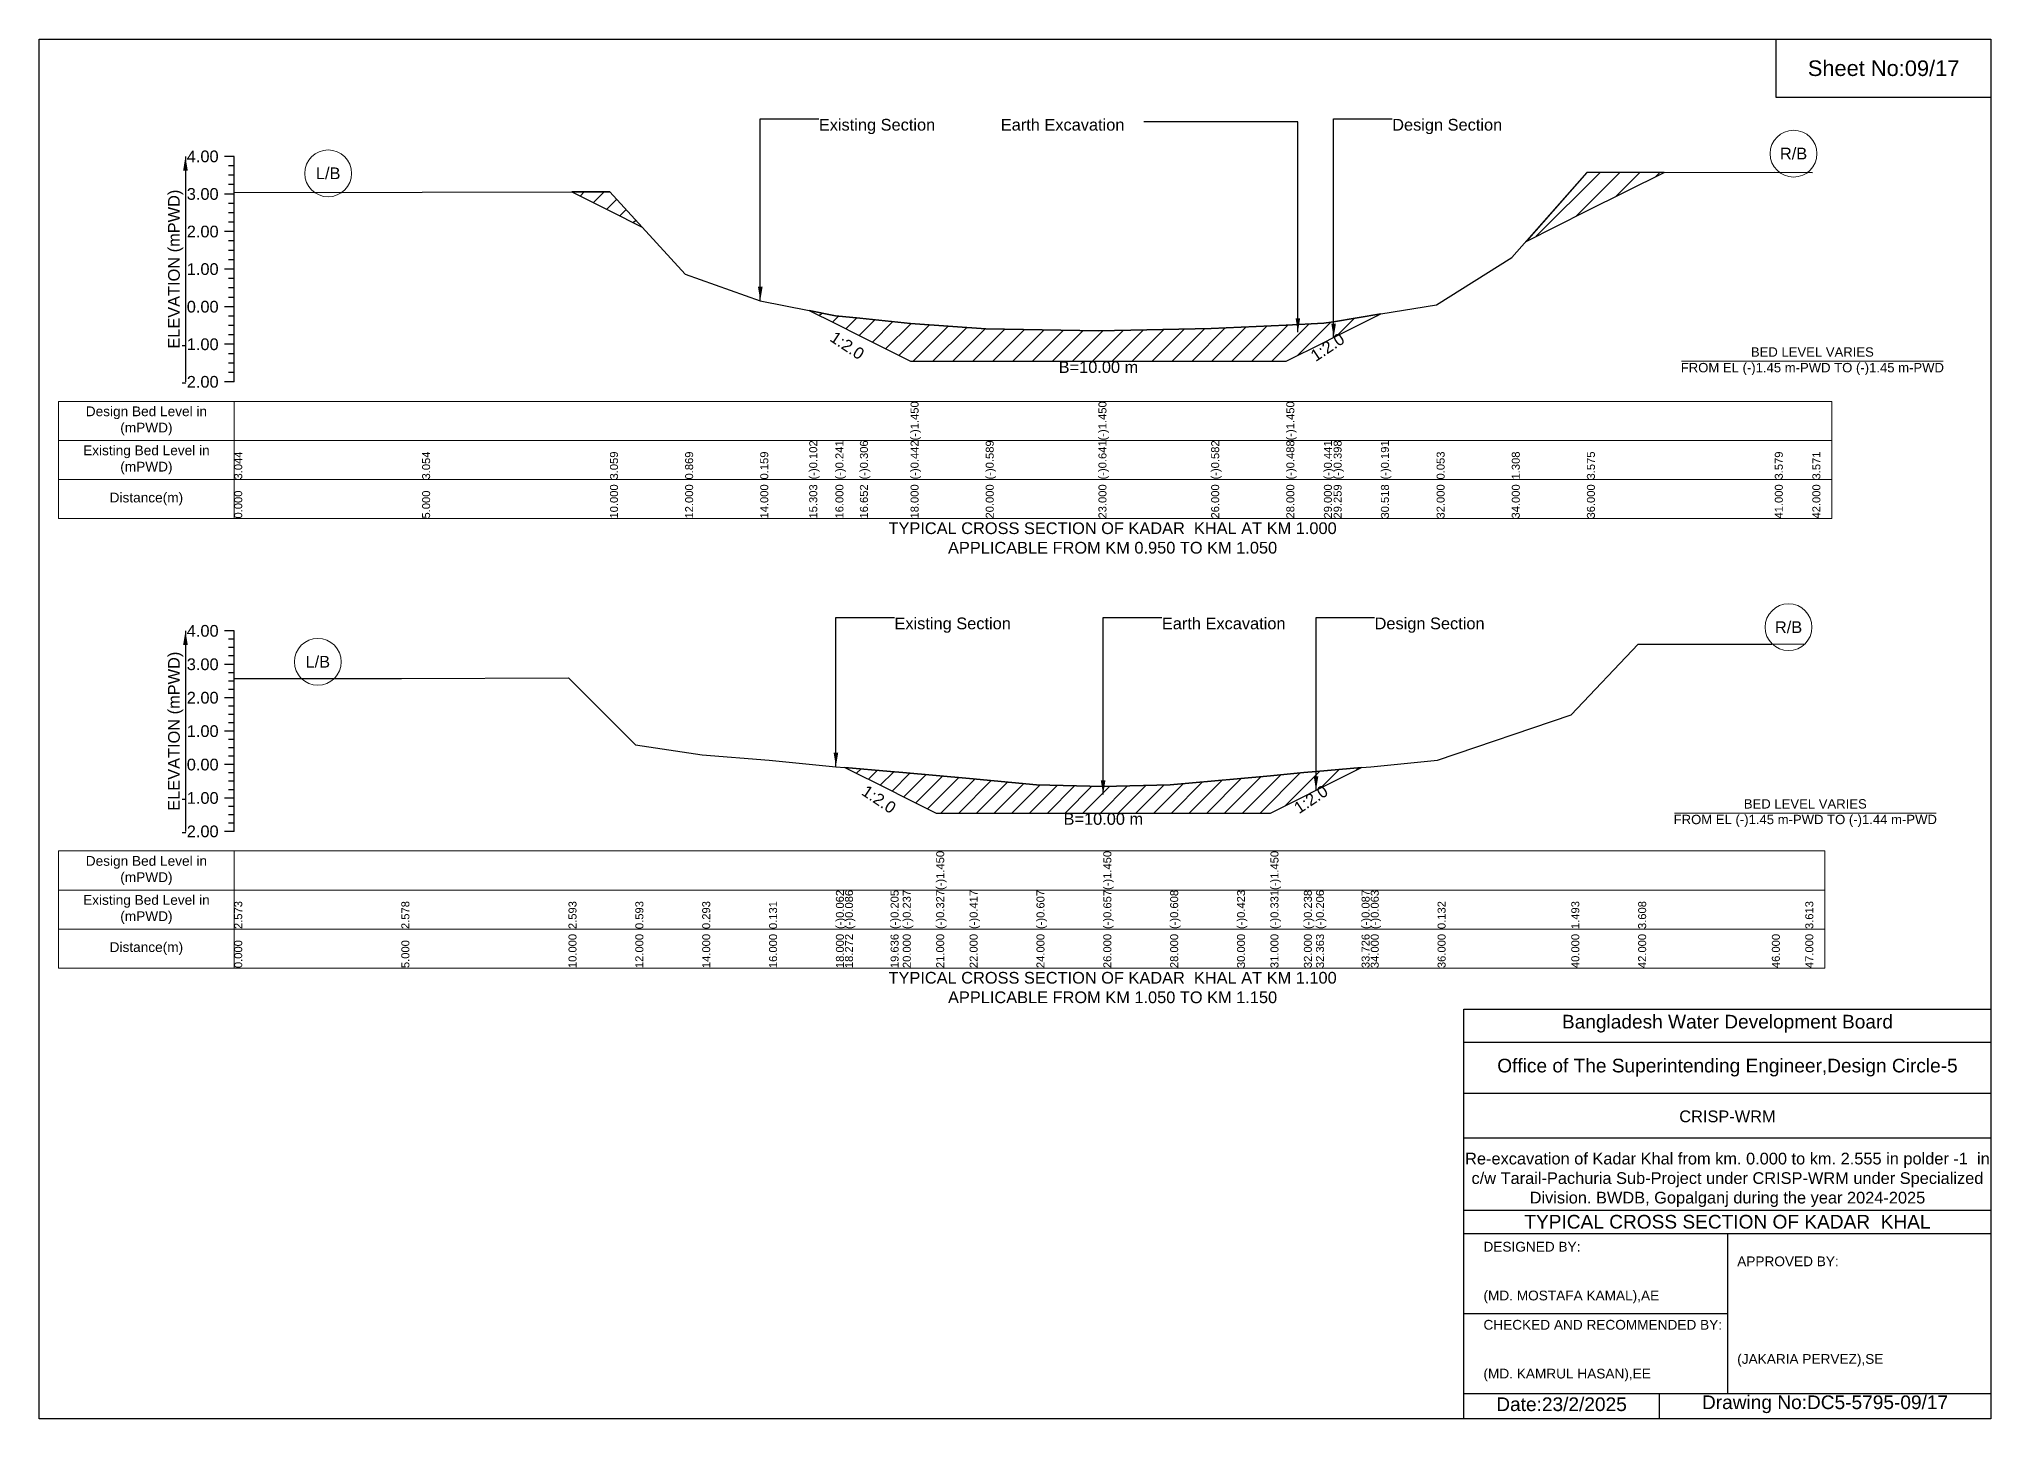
# Model space of a CAD drawing. Header units: inches. Extents: x 91000 to 278000, y -13885 to 0.
# Drawn here: x 180000 to 188000, y -5656 to 0 of the extents above; entities that cross this region are included whole.
import ezdxf

# ---------------------------------------------------------------- set-up
doc = ezdxf.new("R2010")
doc.units = ezdxf.units.IN
doc.header["$LTSCALE"] = 7
doc.header["$MEASUREMENT"] = 0
for name, color, linetype, lineweight in [('Cross section Data Border', 7, 'Continuous', 9), ('Cross Section Labels', 7, 'Continuous', 9), ('Existing_Bed_Level for Xsection', 7, 'Continuous', 25)]:
    doc.layers.add(name, color=color, linetype=linetype, lineweight=lineweight)
doc.styles.get("Standard").update_dxf_attribs({"font": 'arial.ttf'})
doc.dimstyles.get("Standard").update_dxf_attribs({"dimtxt": 0.18, "dimasz": 0.18, "dimexe": 0.18, "dimexo": 0.0625, "dimgap": 0.09, "dimtad": 0, "dimtih": 1, "dimtoh": 1, "dimdec": 4, "dimzin": 0, "dimdsep": 46, "dimtxsty": 'Standard', "dimcen": 0.09, "dimadec": 0, "dimazin": 0, "dimtfac": 1, "dimtdec": 4, "dimtofl": 0, "dimtmove": 0, "dimatfit": 3, "dimfxl": 1, "dimtolj": 1, "dimtzin": 0, "dimarcsym": 0})

msp = doc.modelspace()

# ---------------------------------------------------------------- hatches: boundary and pattern name
at = {"layer": 'Existing_Bed_Level for Xsection'}
h = msp.add_hatch(dxfattribs=at)
h.set_pattern_fill('ANSI31', color=256, scale=462, style=0)
h.paths.add_polyline_path([(186094.8, -829.2), (186344, -704.6), (186660.2, -546.5), (186344, -546.7)])
h = msp.add_hatch(dxfattribs=at)
h.set_pattern_fill('ANSI31', color=256, scale=462, style=0)
h.paths.add_polyline_path([(182183.5, -626.4), (182340, -704.6), (182471.7, -770.5), (182340, -626.2)])
h = msp.add_hatch(dxfattribs=at)
h.set_pattern_fill('ANSI31', color=256, scale=462, style=0)
h.paths.add_polyline_path([(183156.7, -1112.9), (183264, -1166.6), (183364.4, -1216.8), (183572, -1320.6), (183880, -1320.6), (184342, -1320.6), (184804, -1320.6), (185112, -1320.6), (185266, -1243.6), (185305.9, -1223.6), (185499.8, -1126.7), (185305.9, -1158.6), (185266, -1165.2), (185112, -1172.4), (184804, -1186.9), (184342, -1196), (183880, -1188), (183572, -1165.4), (183364.4, -1144.5), (183264, -1134.4)])
h = msp.add_hatch(dxfattribs=at)
h.set_pattern_fill('ANSI31', color=256, scale=411, style=0)
h.paths.add_polyline_path([(183303.2, -2985.7), (183490.1, -3079.2), (183540, -3104.1), (183677, -3172.6), (183814, -3172.6), (184088, -3172.6), (184362, -3172.6), (184636, -3172.6), (184910, -3172.6), (185047, -3172.6), (185184, -3104.1), (185233.7, -3079.3), (185420.5, -2985.9), (185233.7, -3002.2), (185184, -3006.6), (185047, -3019.3), (184910, -3031.9), (184636, -3057.3), (184362, -3064), (184088, -3057.2), (183814, -3031.1), (183677, -3018.8), (183540, -3006.5), (183490.1, -3002.1)])

# ---------------------------------------------------------------- linework, layer by layer
for points in [[(180000, 0), (188000, 0), (188000, -5656), (180000, -5656)], [(187120, 0), (188000, 0), (188000, -240), (187120, -240)]]:
    msp.add_lwpolyline(points, close=True)
for points in [[(185840, -5656), (185840, -3976), (188000, -3976)], [(185840, -4112), (188000, -4112)], [(185840, -4320), (188000, -4320)], [(185840, -4504), (188000, -4504)], [(185840, -4800), (188000, -4800)], [(185840, -4896), (188000, -4896)], [(186920, -4896), (186920, -5552)], [(185840, -5224), (186920, -5224)], [(185840, -5552), (188000, -5552)], [(186640, -5552), (186640, -5656)]]:
    msp.add_lwpolyline(points)
at = {"layer": 'Cross section Data Border'}
for points in [[(180080, -1485.3), (187348, -1485.3), (187348, -1965.3), (180080, -1965.3)], [(180080, -3328), (187319, -3328), (187319, -3808), (180080, -3808)]]:
    msp.add_lwpolyline(points, close=True, dxfattribs=at)
for points in [[(180800, -1485.3), (180800, -1965.3)], [(180080, -1645.3), (187348, -1645.3)], [(180080, -1805.3), (187348, -1805.3)], [(180800, -3328), (180800, -3808)], [(180080, -3488), (187319, -3488)], [(180080, -3648), (187319, -3648)]]:
    msp.add_lwpolyline(points, dxfattribs=at)
at = {"layer": 'Cross Section Labels'}
for points in [[(186732.2, -1320.6), (187803.8, -1320.6)], [(186703.2, -3172.6), (187774.8, -3172.6)]]:
    msp.add_lwpolyline(points, dxfattribs=at)
for centre in [(187191, -469.7), (181185, -550.7), (187170.5, -2410.9), (181142.5, -2552.6)]:
    msp.add_circle(centre, 96, dxfattribs=at)
at = {"layer": 'Existing_Bed_Level for Xsection'}
for points in [[(180800, -481.3), (180760, -481.3)], [(180800, -519.8), (180776, -519.8)], [(180800, -558.3), (180776, -558.3)], [(180800, -1405.3), (180800, -1251.3), (180800, -1097.3), (180800, -943.3), (180800, -789.3), (180800, -635.3), (180800, -481.3)], [(180800, -628.5), (181570, -627), (182340, -626.2), (182648, -963.5), (182956, -1072.8), (183156.7, -1112.9), (183264, -1134.4), (183364.4, -1144.5), (183572, -1165.4), (183572, -1165.4), (183880, -1188), (184342, -1196), (184342, -1196), (184804, -1186.9), (185112, -1172.4), (185112, -1172.4), (185266, -1165.2), (185305.9, -1158.6), (185499.8, -1126.7), (185728, -1089.1), (186036, -895.9), (186344, -546.7), (187114, -546.1), (187268, -547.4)], [(180800, -635.3), (180760, -635.3)], [(180800, -596.8), (180776, -596.8)], [(180800, -673.8), (180776, -673.8)], [(180800, -712.3), (180776, -712.3)], [(180800, -789.3), (180760, -789.3)], [(180800, -750.8), (180776, -750.8)], [(180800, -827.8), (180776, -827.8)], [(180800, -866.3), (180776, -866.3)], [(180800, -943.3), (180760, -943.3)], [(180800, -904.8), (180776, -904.8)], [(180800, -981.8), (180776, -981.8)], [(180800, -1020.3), (180776, -1020.3)], [(180800, -1097.3), (180760, -1097.3)], [(180800, -1058.8), (180776, -1058.8)], [(180800, -1135.8), (180776, -1135.8)], [(180800, -1174.3), (180776, -1174.3)], [(180800, -1251.3), (180760, -1251.3)], [(180800, -1212.8), (180776, -1212.8)], [(180800, -1289.8), (180776, -1289.8)], [(180800, -1328.3), (180776, -1328.3)], [(180800, -1405.3), (180760, -1405.3)], [(180800, -1366.8), (180776, -1366.8)], [(180800, -2426), (180760, -2426)], [(180800, -2460.2), (180776, -2460.2)], [(180800, -3248), (180800, -3111), (180800, -2974), (180800, -2837), (180800, -2700), (180800, -2563), (180800, -2426)], [(180800, -2621.5), (181485, -2620.8), (182170, -2618.8), (182444, -2892.8), (182718, -2933.8), (182992, -2956), (183266, -2982.5), (183303.2, -2985.7), (183490.1, -3002.1), (183540, -3006.5), (183677, -3018.8), (183677, -3018.8), (183814, -3031.1), (184088, -3057.2), (184362, -3064), (184362, -3064), (184636, -3057.3), (184910, -3031.9), (185047, -3019.3), (185047, -3019.3), (185184, -3006.6), (185233.7, -3002.2), (185420.5, -2985.9), (185458, -2982.6), (185732, -2955.9), (186280, -2769.4), (186554, -2479.7), (187102, -2479.7), (187239, -2479)], [(180800, -2494.5), (180776, -2494.5)], [(180800, -2528.7), (180776, -2528.7)], [(180800, -2563), (180760, -2563)], [(180800, -2597.2), (180776, -2597.2)], [(180800, -2631.5), (180776, -2631.5)], [(180800, -2700), (180760, -2700)], [(180800, -2665.7), (180776, -2665.7)], [(180800, -2734.2), (180776, -2734.2)], [(180800, -2768.5), (180776, -2768.5)], [(180800, -2837), (180760, -2837)], [(180800, -2802.7), (180776, -2802.7)], [(180800, -2871.2), (180776, -2871.2)], [(180800, -2905.5), (180776, -2905.5)], [(180800, -2939.7), (180776, -2939.7)], [(180800, -2974), (180760, -2974)], [(180800, -3008.2), (180776, -3008.2)], [(180800, -3111), (180760, -3111)], [(180800, -3042.5), (180776, -3042.5)], [(180800, -3076.7), (180776, -3076.7)], [(180800, -3145.2), (180776, -3145.2)], [(180800, -3179.5), (180776, -3179.5)], [(180800, -3248), (180760, -3248)], [(180800, -3213.7), (180776, -3213.7)]]:
    msp.add_lwpolyline(points, dxfattribs=at)
for points in [[(186094.8, -829.2), (186344, -704.6), (186660.2, -546.5), (186344, -546.7)], [(182183.5, -626.4), (182340, -704.6), (182471.7, -770.5), (182340, -626.2)], [(183156.7, -1112.9), (183264, -1166.6), (183364.4, -1216.8), (183572, -1320.6), (183572, -1320.6), (183880, -1320.6), (184342, -1320.6), (184342, -1320.6), (184804, -1320.6), (185112, -1320.6), (185112, -1320.6), (185266, -1243.6), (185305.9, -1223.6), (185499.8, -1126.7), (185305.9, -1158.6), (185266, -1165.2), (185112, -1172.4), (185112, -1172.4), (184804, -1186.9), (184342, -1196), (184342, -1196), (183880, -1188), (183572, -1165.4), (183572, -1165.4), (183364.4, -1144.5), (183264, -1134.4)], [(183303.2, -2985.7), (183303.2, -2985.7), (183490.1, -3079.2), (183540, -3104.1), (183677, -3172.6), (183677, -3172.6), (183814, -3172.6), (184088, -3172.6), (184362, -3172.6), (184362, -3172.6), (184636, -3172.6), (184910, -3172.6), (185047, -3172.6), (185047, -3172.6), (185184, -3104.1), (185233.7, -3079.3), (185420.5, -2985.9), (185233.7, -3002.2), (185184, -3006.6), (185047, -3019.3), (185047, -3019.3), (184910, -3031.9), (184636, -3057.3), (184362, -3064), (184362, -3064), (184088, -3057.2), (183814, -3031.1), (183677, -3018.8), (183677, -3018.8), (183540, -3006.5), (183490.1, -3002.1), (183303.2, -2985.7)]]:
    msp.add_lwpolyline(points, close=True, dxfattribs=at)

# ---------------------------------------------------------------- texts
at = {"attachment_point": 5}
for s, insert, char_height in [('Sheet No:09/17', (187560, -120), 64), ('Bangladesh Water Development Board', (186920, -4036), 56), ('Office of The Superintending Engineer,Design Circle-5', (186920, -4216), 56)]:
    msp.add_mtext(s, dxfattribs=dict(at, insert=insert, char_height=char_height))
for s, insert, char_height, width, attachment_point in [('CRISP-WRM', (186920, -4416), 48, 2240, 5), ('Re-excavation of Kadar Khal from km. 0.000 to km. 2.555 in polder -1  in c/w Tarail-Pachuria Sub-Project under CRISP-WRM under Specialized Division. BWDB, Gopalganj during the year 2024-2025', (186920, -4676), 48, 2160, 5), ('TYPICAL CROSS SECTION OF KADAR  KHAL', (186920, -4848), 56, 2240, 5), ('DESIGNED BY:^J^J^J(MD. MOSTAFA KAMAL),AE', (185920, -5056), 40, 1120, 4), ('APPROVED BY:^J^J^J^J^J^J(JAKARIA PERVEZ),SE', (186960, -5216), 40, 1120, 4), ('CHECKED AND RECOMMENDED BY:^J^J^J(MD. KAMRUL HASAN),EE', (185920, -5376), 40, 1120, 4), ('Date:23/2/2025', (186240, -5596), 56, 1120, 5), ('Drawing No:DC5-5795-09/17', (187320, -5596), 56, 1760, 5)]:
    msp.add_mtext(s, dxfattribs=dict(insert=insert, char_height=char_height, width=width, attachment_point=attachment_point))
at = {"layer": 'Cross section Data Border', "char_height": 40, "width": 640, "attachment_point": 5}
for s, insert in [('Design Bed Level in (mPWD)', (180440, -1565.3)), ('Existing Bed Level in (mPWD)', (180440, -1725.3)), ('Distance(m)', (180440, -1885.3)), ('Design Bed Level in (mPWD)', (180440, -3408)), ('Existing Bed Level in (mPWD)', (180440, -3568)), ('Distance(m)', (180440, -3728))]:
    msp.add_mtext(s, dxfattribs=dict(at, insert=insert))
at = {"layer": 'Cross Section Labels'}
for s, insert, char_height, attachment_point in [('Existing Section', (183196, -327.3), 48, 1), ('Earth Excavation', (183941.7, -327.3), 48, 1), ('Design Section', (185545.9, -327.3), 48, 1), ('R/B', (187191, -469.7), 48, 5), ('L/B', (181185, -550.7), 48, 5), ('BED LEVEL VARIES ^JFROM EL (-)1.45 m-PWD TO (-)1.45 m-PWD', (187268, -1320.6), 38.4, 5), ('B=10.00 m', (184342, -1320.6), 48, 2), ('TYPICAL CROSS SECTION OF KADAR  KHAL AT KM 1.000^JAPPLICABLE FROM KM 0.950 TO KM 1.050', (184400, -2045.3), 48, 5), ('Existing Section', (183506, -2371.2), 48, 1), ('Earth Excavation', (184602, -2371.2), 48, 1), ('Design Section', (185473.7, -2371.2), 48, 1), ('R/B', (187170.5, -2410.9), 48, 5), ('L/B', (181142.5, -2552.6), 48, 5), ('BED LEVEL VARIES ^JFROM EL (-)1.45 m-PWD TO (-)1.44 m-PWD', (187239, -3172.6), 38.4, 5), ('B=10.00 m', (184362, -3172.6), 48, 2), ('TYPICAL CROSS SECTION OF KADAR  KHAL AT KM 1.100^JAPPLICABLE FROM KM 1.050 TO KM 1.150', (184400, -3888), 48, 5)]:
    msp.add_mtext(s, dxfattribs=dict(at, insert=insert, char_height=char_height, attachment_point=attachment_point))
at = {"layer": 'Cross Section Labels', "char_height": 48, "attachment_point": 2}
for insert, rotation in [((183325.9, -1236), 326.30993), ((185267.4, -1242.9), 33.69007), ((183455.8, -3096.3), 326.30993), ((185199.5, -3096.4), 33.69007)]:
    msp.add_mtext('1:2.0', dxfattribs=dict(at, insert=insert, rotation=rotation))
at = {"layer": 'Existing_Bed_Level for Xsection', "char_height": 48, "attachment_point": 6}
for s, insert in [('4.00', (180736, -481.3)), ('3.00', (180736, -635.3)), ('2.00', (180736, -789.3)), ('1.00', (180736, -943.3)), ('0.00', (180736, -1097.3)), ('-1.00', (180736, -1251.3)), ('-2.00', (180736, -1405.3)), ('4.00', (180736, -2426)), ('3.00', (180736, -2563)), ('2.00', (180736, -2700)), ('1.00', (180736, -2837)), ('0.00', (180736, -2974)), ('-1.00', (180736, -3111)), ('-2.00', (180736, -3248))]:
    msp.add_mtext(s, dxfattribs=dict(at, insert=insert))
at = {"layer": 'Existing_Bed_Level for Xsection', "rotation": 90}
for s, insert, char_height, attachment_point in [('ELEVATION (mPWD)', (180560, -943.3), 48, 5), ('(-)1.450', (183572, -1645.3), 32.8, 1), ('(-)1.450', (184342, -1645.3), 32.8, 1), ('(-)1.450', (185112, -1645.3), 32.8, 1), ('(-)0.102', (183156.7, -1805.3), 32.8, 1), ('(-)0.241', (183264, -1805.3), 32.8, 1), ('(-)0.306', (183364.4, -1805.3), 32.8, 1), ('(-)0.442', (183572, -1805.3), 32.8, 1), ('(-)0.589', (183880, -1805.3), 32.8, 1), ('(-)0.641', (184342, -1805.3), 32.8, 1), ('(-)0.582', (184804, -1805.3), 32.8, 1), ('(-)0.488', (185112, -1805.3), 32.8, 1), ('(-)0.441', (185266, -1805.3), 32.8, 1), ('(-)0.398', (185305.9, -1805.3), 32.8, 1), ('(-)0.191', (185499.8, -1805.3), 32.8, 1), ('3.044', (180800, -1805.3), 32.8, 1), ('3.054', (181570, -1805.3), 32.8, 1), ('3.059', (182340, -1805.3), 32.8, 1), ('0.869', (182648, -1805.3), 32.8, 1), ('0.159', (182956, -1805.3), 32.8, 1), ('0.053', (185728, -1805.3), 32.8, 1), ('1.308', (186036, -1805.3), 32.8, 1), ('3.575', (186344, -1805.3), 32.8, 1), ('3.579', (187114, -1805.3), 32.8, 1), ('3.571', (187268, -1805.3), 32.8, 1), ('10.000', (182340, -1965.3), 32.8, 1), ('12.000', (182648, -1965.3), 32.8, 1), ('14.000', (182956, -1965.3), 32.8, 1), ('15.303', (183156.7, -1965.3), 32.8, 1), ('16.000', (183264, -1965.3), 32.8, 1), ('16.652', (183364.4, -1965.3), 32.8, 1), ('18.000', (183572, -1965.3), 32.8, 1), ('20.000', (183880, -1965.3), 32.8, 1), ('23.000', (184342, -1965.3), 32.8, 1), ('26.000', (184804, -1965.3), 32.8, 1), ('28.000', (185112, -1965.3), 32.8, 1), ('29.000', (185266, -1965.3), 32.8, 1), ('29.259', (185305.9, -1965.3), 32.8, 1), ('30.518', (185499.8, -1965.3), 32.8, 1), ('32.000', (185728, -1965.3), 32.8, 1), ('34.000', (186036, -1965.3), 32.8, 1), ('36.000', (186344, -1965.3), 32.8, 1), ('41.000', (187114, -1965.3), 32.8, 1), ('42.000', (187268, -1965.3), 32.8, 1), ('0.000', (180800, -1965.3), 32.8, 1), ('5.000', (181570, -1965.3), 32.8, 1), ('ELEVATION (mPWD)', (180560, -2837), 48, 5), ('(-)1.450', (183677, -3488), 32.8, 1), ('(-)1.450', (184362, -3488), 32.8, 1), ('(-)1.450', (185047, -3488), 32.8, 1), ('(-)0.062', (183266, -3648), 32.8, 1), ('(-)0.086', (183303.2, -3648), 32.8, 1), ('(-)0.205', (183490.1, -3648), 32.8, 1), ('(-)0.237', (183540, -3648), 32.8, 1), ('(-)0.327', (183677, -3648), 32.8, 1), ('(-)0.417', (183814, -3648), 32.8, 1), ('(-)0.607', (184088, -3648), 32.8, 1), ('(-)0.657', (184362, -3648), 32.8, 1), ('(-)0.608', (184636, -3648), 32.8, 1), ('(-)0.423', (184910, -3648), 32.8, 1), ('(-)0.331', (185047, -3648), 32.8, 1), ('(-)0.238', (185184, -3648), 32.8, 1), ('(-)0.206', (185233.7, -3648), 32.8, 1), ('(-)0.087', (185420.5, -3648), 32.8, 1), ('(-)0.063', (185458, -3648), 32.8, 1), ('2.573', (180800, -3648), 32.8, 1), ('2.578', (181485, -3648), 32.8, 1), ('2.593', (182170, -3648), 32.8, 1), ('0.593', (182444, -3648), 32.8, 1), ('0.293', (182718, -3648), 32.8, 1), ('0.131', (182992, -3648), 32.8, 1), ('0.132', (185732, -3648), 32.8, 1), ('1.493', (186280, -3648), 32.8, 1), ('3.608', (186554, -3648), 32.8, 1), ('3.613', (187239, -3648), 32.8, 1), ('10.000', (182170, -3808), 32.8, 1), ('12.000', (182444, -3808), 32.8, 1), ('14.000', (182718, -3808), 32.8, 1), ('16.000', (182992, -3808), 32.8, 1), ('18.000', (183266, -3808), 32.8, 1), ('18.272', (183303.2, -3808), 32.8, 1), ('19.636', (183490.1, -3808), 32.8, 1), ('20.000', (183540, -3808), 32.8, 1), ('21.000', (183677, -3808), 32.8, 1), ('22.000', (183814, -3808), 32.8, 1), ('24.000', (184088, -3808), 32.8, 1), ('26.000', (184362, -3808), 32.8, 1), ('28.000', (184636, -3808), 32.8, 1), ('30.000', (184910, -3808), 32.8, 1), ('31.000', (185047, -3808), 32.8, 1), ('32.000', (185184, -3808), 32.8, 1), ('32.363', (185233.7, -3808), 32.8, 1), ('33.726', (185420.5, -3808), 32.8, 1), ('34.000', (185458, -3808), 32.8, 1), ('36.000', (185732, -3808), 32.8, 1), ('40.000', (186280, -3808), 32.8, 1), ('42.000', (186554, -3808), 32.8, 1), ('46.000', (187102, -3808), 32.8, 1), ('47.000', (187239, -3808), 32.8, 1), ('0.000', (180800, -3808), 32.8, 1), ('5.000', (181485, -3808), 32.8, 1)]:
    msp.add_mtext(s, dxfattribs=dict(at, insert=insert, char_height=char_height, attachment_point=attachment_point))

# ---------------------------------------------------------------- leaders
at = {"layer": 'Cross Section Labels', "annotation_type": 0, "has_hookline": 1}
for points, hookline_direction, text_width in [([(182956, -1072.8), (182956, -327.3), (183195.9, -327.3)], 0, 467.2), ([(185159.4, -1201.7), (185159.4, -339), (184528.7, -339)], 1, 497), ([(185305.9, -1223.6), (185305.9, -327.3), (185545.8, -327.3)], 0, 441.2), ([(183266, -2982.5), (183266, -2371.2), (183505.9, -2371.2)], 0, 467.2), ([(184361.2, -3096.5), (184361.2, -2371.2), (184601.9, -2371.2)], 0, 497), ([(185233.7, -3079.3), (185233.7, -2371.2), (185473.6, -2371.2)], 0, 441.2)]:
    msp.add_leader(points, dimstyle='Standard', override={"dimasz": 57.6}, dxfattribs=dict(at, hookline_direction=hookline_direction, text_width=text_width))
at = {"layer": 'Existing_Bed_Level for Xsection'}
for points in [[(180600, -481.3), (180600, -1405.3)], [(180600, -2426), (180600, -3248)]]:
    msp.add_leader(points, dimstyle='Standard', override={"dimasz": 57.6}, dxfattribs=at)

doc.saveas('drawing.dxf')
